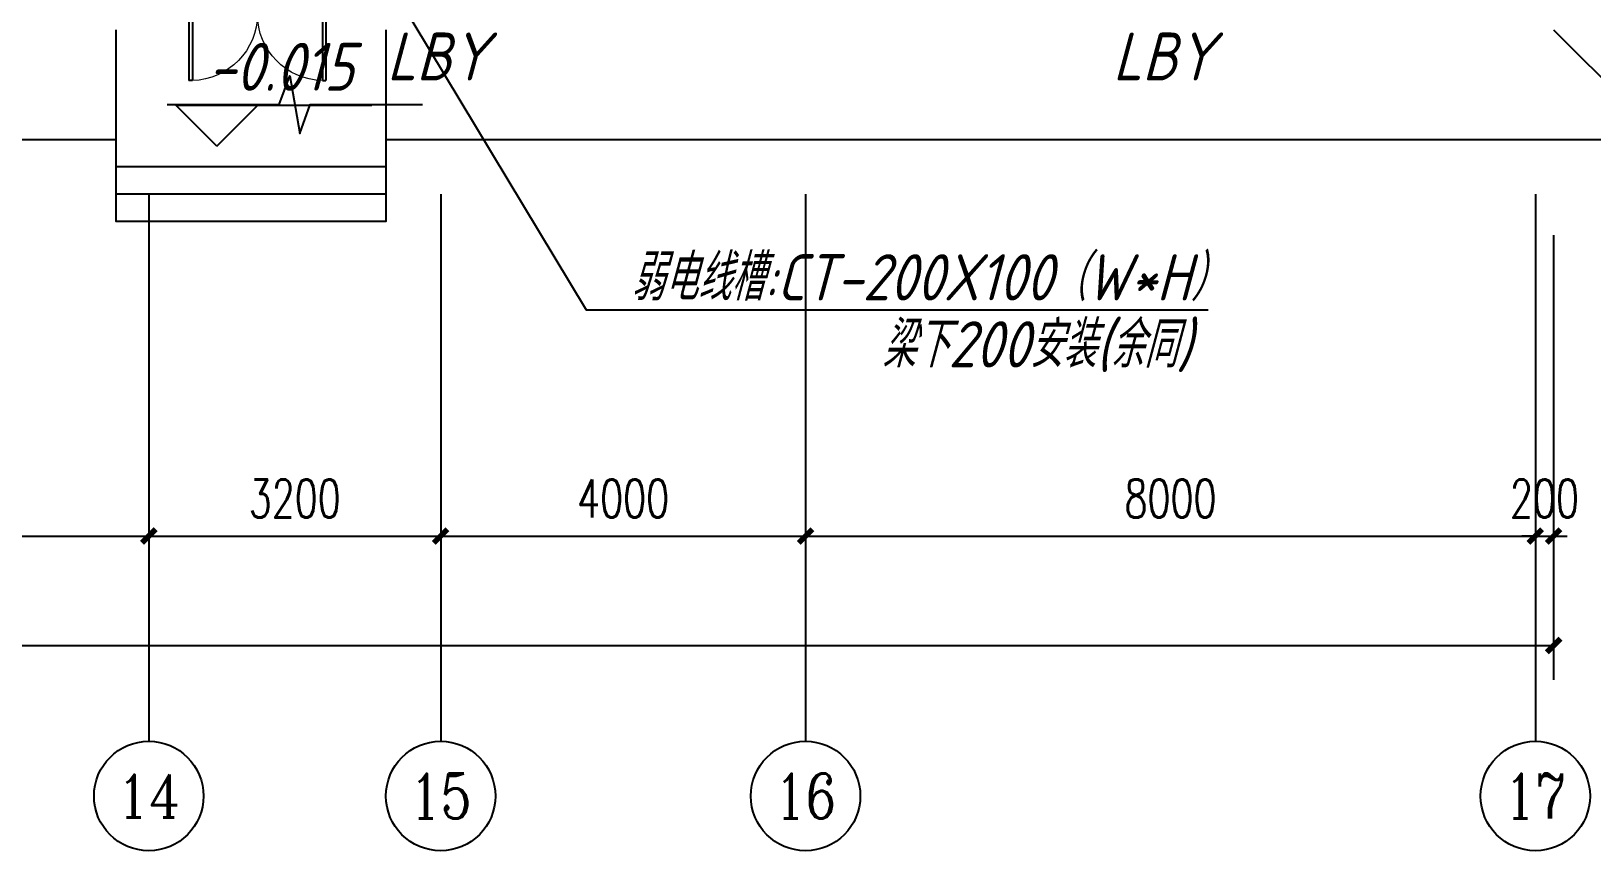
# Model space of a CAD drawing. Extents: x 0 to 2972856, y -1269770 to 0.
# Drawn here: x 2765367 to 2782474, y -960566 to -951580 of the extents above; entities that cross this region are included whole.
import ezdxf
from ezdxf.enums import TextEntityAlignment as Align

# ---------------------------------------------------------------- set-up
doc = ezdxf.new("R2010")
doc.units = 0
doc.header["$LTSCALE"] = 1000
doc.header["$PDSIZE"] = 50
for name, color, linetype in [('1-建筑底图', 8, 'Continuous'), ('AXIS_TEXT', 7, 'Continuous'), ('CABLETRAY_DIM', 3, 'Continuous')]:
    doc.layers.add(name, color=color, linetype=linetype)
doc.styles.add('_TCH_AXIS', font='COMPLEX', dxfattribs={"bigfont": 'GBCBIG'})
doc.styles.add('A_DIM_T3', font='SIMPLEX', dxfattribs={"width": 0.7, "bigfont": 'HZ'})
doc.styles.add('COMPLEX', font='COMPLEX')
doc.styles.get("Standard").update_dxf_attribs({"font": 'gbeitc.shx', "bigfont": 'gbcbig.shx'})
doc.dimstyles.new('_TCH_ARCH&&150', dxfattribs={"dimtxt": 420, "dimasz": 150, "dimexe": 375, "dimexo": 450, "dimgap": 202.5, "dimtad": 1, "dimdec": 0, "dimzin": 0, "dimdsep": 46, "dimtxsty": 'A_DIM_T3', "dimblk": 'ARCHTICK', "dimcen": 0.09, "dimclrt": 7, "dimazin": 2, "dimtfac": 1, "dimtdec": 0, "dimtix": 1, "dimtmove": 2, "dimatfit": 3, "dimfxl": 150, "dimtolj": 1, "dimtzin": 0, "dimarcsym": 0})

# ---------------------------------------------------------------- blocks, each defined once
blk = doc.blocks.new('_ArchTick')
at = {"color": 0, "linetype": 'ByBlock', "const_width": 0.4}
blk.add_lwpolyline([(-0.5, -0.5), (0.5, 0.5)], dxfattribs=at)
blk = doc.blocks.new('*D110')
at = {"layer": '1-建筑底图', "color": 0, "lineweight": -2, "transparency": 16777216}
for p, q in [((2060077, -810176), (2060077, -815051)), ((2167277, -810176), (2167277, -815051)), ((2060077, -814676), (2167277, -814676))]:
    blk.add_line(p, q, dxfattribs=at)
at = {"layer": 'Defpoints', "color": 0, "transparency": 16777216}
for p in [(2060077, -809726), (2167277, -809726), (2167277, -814676)]:
    blk.add_point(p, dxfattribs=at)
at = {"layer": '1-建筑底图', "color": 0, "lineweight": -2, "transparency": 16777216, "xscale": 150, "yscale": 150, "zscale": 150, "rotation": 180}
blk.add_blockref('_ArchTick', (2060077, -814676), dxfattribs=at)
at = {"layer": '1-建筑底图', "color": 0, "lineweight": -2, "transparency": 16777216, "xscale": 150, "yscale": 150, "zscale": 150}
blk.add_blockref('_ArchTick', (2167277, -814676), dxfattribs=at)
at = {"layer": '1-建筑底图', "color": 7, "transparency": 16777216, "insert": (2113677, -814264), "char_height": 420, "attachment_point": 5, "style": 'A_DIM_T3'}
blk.add_mtext('\\A1;107200', dxfattribs=at)
blk = doc.blocks.new('*D124')
at = {"layer": '1-建筑底图', "color": 0, "lineweight": -2, "transparency": 16777216}
for p, q in [((2143877, -810176), (2143877, -813851)), ((2151877, -810176), (2151877, -813851)), ((2143877, -813476), (2151877, -813476))]:
    blk.add_line(p, q, dxfattribs=at)
at = {"layer": 'Defpoints', "color": 0, "transparency": 16777216}
for p in [(2143877, -809726), (2151877, -809726), (2151877, -813476)]:
    blk.add_point(p, dxfattribs=at)
at = {"layer": '1-建筑底图', "color": 0, "lineweight": -2, "transparency": 16777216, "xscale": 150, "yscale": 150, "zscale": 150, "rotation": 180}
blk.add_blockref('_ArchTick', (2143877, -813476), dxfattribs=at)
at = {"layer": '1-建筑底图', "color": 0, "lineweight": -2, "transparency": 16777216, "xscale": 150, "yscale": 150, "zscale": 150}
blk.add_blockref('_ArchTick', (2151877, -813476), dxfattribs=at)
at = {"layer": '1-建筑底图', "color": 7, "transparency": 16777216, "insert": (2147877, -813064), "char_height": 420, "attachment_point": 5, "style": 'A_DIM_T3'}
blk.add_mtext('\\A1;8000', dxfattribs=at)
blk = doc.blocks.new('*D125')
at = {"layer": '1-建筑底图', "color": 0, "lineweight": -2, "transparency": 16777216}
for p, q in [((2151877, -810176), (2151877, -813851)), ((2155077, -810176), (2155077, -813851)), ((2151877, -813476), (2155077, -813476))]:
    blk.add_line(p, q, dxfattribs=at)
at = {"layer": 'Defpoints', "color": 0, "transparency": 16777216}
for p in [(2151877, -809726), (2155077, -809726), (2155077, -813476)]:
    blk.add_point(p, dxfattribs=at)
at = {"layer": '1-建筑底图', "color": 0, "lineweight": -2, "transparency": 16777216, "xscale": 150, "yscale": 150, "zscale": 150, "rotation": 180}
blk.add_blockref('_ArchTick', (2151877, -813476), dxfattribs=at)
at = {"layer": '1-建筑底图', "color": 0, "lineweight": -2, "transparency": 16777216, "xscale": 150, "yscale": 150, "zscale": 150}
blk.add_blockref('_ArchTick', (2155077, -813476), dxfattribs=at)
at = {"layer": '1-建筑底图', "color": 7, "transparency": 16777216, "insert": (2153477, -813064), "char_height": 420, "attachment_point": 5, "style": 'A_DIM_T3'}
blk.add_mtext('\\A1;3200', dxfattribs=at)
blk = doc.blocks.new('*D126')
at = {"layer": '1-建筑底图', "color": 0, "lineweight": -2, "transparency": 16777216}
for p, q in [((2155077, -810176), (2155077, -813851)), ((2159077, -810176), (2159077, -813851)), ((2155077, -813476), (2159077, -813476))]:
    blk.add_line(p, q, dxfattribs=at)
at = {"layer": 'Defpoints', "color": 0, "transparency": 16777216}
for p in [(2155077, -809726), (2159077, -809726), (2159077, -813476)]:
    blk.add_point(p, dxfattribs=at)
at = {"layer": '1-建筑底图', "color": 0, "lineweight": -2, "transparency": 16777216, "xscale": 150, "yscale": 150, "zscale": 150, "rotation": 180}
blk.add_blockref('_ArchTick', (2155077, -813476), dxfattribs=at)
at = {"layer": '1-建筑底图', "color": 0, "lineweight": -2, "transparency": 16777216, "xscale": 150, "yscale": 150, "zscale": 150}
blk.add_blockref('_ArchTick', (2159077, -813476), dxfattribs=at)
at = {"layer": '1-建筑底图', "color": 7, "transparency": 16777216, "insert": (2157077, -813064), "char_height": 420, "attachment_point": 5, "style": 'A_DIM_T3'}
blk.add_mtext('\\A1;4000', dxfattribs=at)
blk = doc.blocks.new('*D127')
at = {"layer": '1-建筑底图', "color": 0, "lineweight": -2, "transparency": 16777216}
for p, q in [((2159077, -810176), (2159077, -813851)), ((2167077, -810176), (2167077, -813851)), ((2159077, -813476), (2167077, -813476))]:
    blk.add_line(p, q, dxfattribs=at)
at = {"layer": 'Defpoints', "color": 0, "transparency": 16777216}
for p in [(2159077, -809726), (2167077, -809726), (2167077, -813476)]:
    blk.add_point(p, dxfattribs=at)
at = {"layer": '1-建筑底图', "color": 0, "lineweight": -2, "transparency": 16777216, "xscale": 150, "yscale": 150, "zscale": 150, "rotation": 180}
blk.add_blockref('_ArchTick', (2159077, -813476), dxfattribs=at)
at = {"layer": '1-建筑底图', "color": 0, "lineweight": -2, "transparency": 16777216, "xscale": 150, "yscale": 150, "zscale": 150}
blk.add_blockref('_ArchTick', (2167077, -813476), dxfattribs=at)
at = {"layer": '1-建筑底图', "color": 7, "transparency": 16777216, "insert": (2163077, -813064), "char_height": 420, "attachment_point": 5, "style": 'A_DIM_T3'}
blk.add_mtext('\\A1;8000', dxfattribs=at)
blk = doc.blocks.new('*D128')
at = {"layer": '1-建筑底图', "color": 0, "lineweight": -2, "transparency": 16777216}
for p, q in [((2167077, -810176), (2167077, -813851)), ((2167277, -810176), (2167277, -813851)), ((2167077, -813476), (2166927, -813476)), ((2167077, -813476), (2167277, -813476)), ((2167277, -813476), (2167427, -813476))]:
    blk.add_line(p, q, dxfattribs=at)
at = {"layer": 'Defpoints', "color": 0, "transparency": 16777216}
for p in [(2167077, -809726), (2167277, -809726), (2167277, -813476)]:
    blk.add_point(p, dxfattribs=at)
at = {"layer": '1-建筑底图', "color": 0, "lineweight": -2, "transparency": 16777216, "xscale": 150, "yscale": 150, "zscale": 150}
blk.add_blockref('_ArchTick', (2167077, -813476), dxfattribs=at)
at = {"layer": '1-建筑底图', "color": 0, "lineweight": -2, "transparency": 16777216, "xscale": 150, "yscale": 150, "zscale": 150, "rotation": 180}
blk.add_blockref('_ArchTick', (2167277, -813476), dxfattribs=at)
at = {"layer": '1-建筑底图', "color": 7, "transparency": 16777216, "insert": (2167177, -813064), "char_height": 420, "attachment_point": 5, "style": 'A_DIM_T3'}
blk.add_mtext('\\A1;200', dxfattribs=at)
blk = doc.blocks.new('_AXISO')
blk.add_circle((0, 0), 0.5)
at = {"layer": 'AXIS_TEXT', "style": 'COMPLEX', "width": 1.041667}
blk.add_attdef('A', text='', height=0.56, dxfattribs=at).set_placement((-0.25, -0.28), (0.25, -0.28), align=Align.FIT)
blk = doc.blocks.new('$DorLib2D$00000002')
for p, q in [((-0.5, 0), (-0.5, 0.4875)), ((-0.475, 0.4875), (-0.5, 0.4875)), ((-0.475, 0), (-0.475, 0.4875)), ((0.475, 0), (0.475, 0.4875)), ((0.475, 0.4875), (0.5, 0.4875)), ((0.5, 0), (0.5, 0.4875)), ((-0.5, 0), (-0.475, 0)), ((0.5, 0), (0.475, 0))]:
    blk.add_line(p, q)
at = {"lineweight": 13}
for centre, start, end in [((-0.4875, 0), 0, 88.53072), ((0.4875, 0), 91.46928, 180)]:
    blk.add_arc(centre, 0.4875, start, end, dxfattribs=at)
blk = doc.blocks.new('1-1层建筑底图')
at = {"layer": '1-建筑底图'}
for p, q in [((2154476.6, -807926.3), (2154476.6, -809126.3)), ((2167276.6, -807926.3), (2168476.6, -809126.3)), ((2152621.8, -809200.5), (2152171.8, -808750.5)), ((2152171.8, -808750.5), (2154322.7, -808750.5)), ((2152621.8, -809200.5), (2153071.8, -808750.5)), ((2124776.6, -809126.3), (2151519.2, -809126.3)), ((2154476.6, -809126.3), (2168476.6, -809126.3)), ((2151876.6, -809726.3), (2151876.6, -815726.3)), ((2155076.6, -809726.3), (2155076.6, -815726.3)), ((2159076.6, -809726.3), (2159076.6, -815726.3)), ((2167076.6, -809726.3), (2167076.6, -815726.3))]:
    blk.add_line(p, q, dxfattribs=at)
for points in [[(2154476.6, -807926.3), (2154476.6, -809426.3), (2151519.2, -809426.3), (2151519.2, -807926.3)], [(2152076.6, -808745.5), (2153307.9, -808745.5), (2153422.5, -808430.5), (2153533.6, -809060.5), (2153645.4, -808745.5), (2154876.6, -808745.5)], [(2154476.6, -809426.3), (2154476.6, -809726.3), (2151519.2, -809726.3), (2151519.2, -809426.3)], [(2154476.6, -809726.3), (2154476.6, -810026.3), (2151519.2, -810026.3), (2151519.2, -809726.3)]]:
    blk.add_lwpolyline(points, dxfattribs=at)
at = {"layer": '1-建筑底图', "xscale": -1500, "yscale": 1500, "zscale": -1500, "rotation": 180}
blk.add_blockref('$DorLib2D$00000002', (2153067.7, -807751.3), dxfattribs=at)
at = {"layer": '1-建筑底图'}
ref = blk.add_blockref('_AXISO', (2151876.6, -816326.3), dxfattribs=dict(at, xscale=1200, yscale=1200, zscale=1200))
ref.add_attrib('A', '14', dxfattribs={"layer": 'AXIS_TEXT', "height": 471.11, "style": '_TCH_AXIS'}).set_placement((2151528.9, -816561.9), (2152224.3, -816561.9), align=Align.FIT)
ref = blk.add_blockref('_AXISO', (2155076.6, -816326.3), dxfattribs=dict(at, xscale=1200, yscale=1200, zscale=1200))
ref.add_attrib('A', '15', dxfattribs={"layer": 'AXIS_TEXT', "height": 492.67, "style": '_TCH_AXIS'}).set_placement((2154736.4, -816572.6), (2155416.8, -816572.6), align=Align.FIT)
ref = blk.add_blockref('_AXISO', (2159076.6, -816326.3), dxfattribs=dict(at, xscale=1200, yscale=1200, zscale=1200))
ref.add_attrib('A', '16', dxfattribs={"layer": 'AXIS_TEXT', "height": 492.67, "style": '_TCH_AXIS'}).set_placement((2158736.4, -816572.6), (2159416.8, -816572.6), align=Align.FIT)
ref = blk.add_blockref('_AXISO', (2167076.6, -816326.3), dxfattribs=dict(at, xscale=1200, yscale=1200, zscale=1200))
ref.add_attrib('A', '17', dxfattribs={"layer": 'AXIS_TEXT', "height": 492.67, "style": '_TCH_AXIS'}).set_placement((2166736.4, -816572.6), (2167416.8, -816572.6), align=Align.FIT)
for s, p in [('LBY', (2154485.9, -808479.6)), ('LBY', (2162443.6, -808479.6)), ('-0.015', (2152523.5, -808593))]:
    blk.add_text(s, height=525, dxfattribs=at).set_placement(p)
for p1, p2, distance, picture, middle in [((2060076.6, -809726.3), (2167276.6, -809726.3), -4950, '*D110', (2113676.6, -814263.8)), ((2143876.6, -809726.3), (2151876.6, -809726.3), -3750, '*D124', (2147876.6, -813063.8)), ((2151876.6, -809726.3), (2155076.6, -809726.3), -3750, '*D125', (2153476.6, -813063.8)), ((2155076.6, -809726.3), (2159076.6, -809726.3), -3750, '*D126', (2157076.6, -813063.8)), ((2159076.6, -809726.3), (2167076.6, -809726.3), -3750, '*D127', (2163076.6, -813063.8)), ((2167076.6, -809726.3), (2167276.6, -809726.3), -3750, '*D128', (2167176.6, -813063.8))]:
    dim = blk.add_aligned_dim(p1=p1, p2=p2, distance=distance, dimstyle='_TCH_ARCH&&150', dxfattribs=at)
    dim.commit()
    dim.dimension.update_dxf_attribs({"geometry": picture, "text_midpoint": middle})

msp = doc.modelspace()

# ---------------------------------------------------------------- linework, layer by layer
at = {"layer": 'CABLETRAY_DIM', "linetype": 'ByBlock'}
for p, q in [((2764406, -942939), (2771452, -954636)), ((2771452, -954636), (2778268, -954636))]:
    msp.add_line(p, q, dxfattribs=at)

# ---------------------------------------------------------------- block references
at = {"layer": '1-建筑底图', "linetype": 'ByBlock'}
msp.add_blockref('1-1层建筑底图', (614779, -143639), dxfattribs=at)

# ---------------------------------------------------------------- texts
at = {"layer": 'CABLETRAY_DIM', "color": 7, "linetype": 'ByBlock'}
for s, p in [('弱电线槽:CT-200X100（W*H）', (2771939, -954531)), ('梁下200安装(余同) ', (2774692, -955266))]:
    msp.add_text(s, height=506.38, dxfattribs=at).set_placement(p)

doc.saveas('drawing.dxf')
